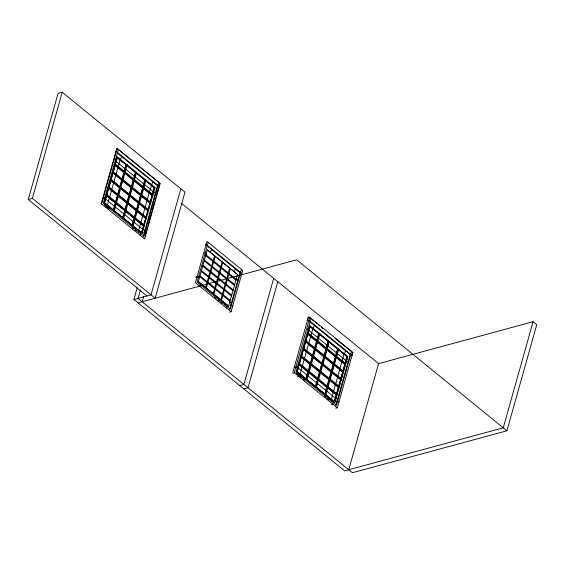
<?xml version="1.0" encoding="UTF-8"?>
<svg xmlns="http://www.w3.org/2000/svg" width="565" height="565" viewBox="0 0 565 565"><rect width="100%" height="100%" fill="white"/><g stroke="black" fill="none" stroke-linecap="round" stroke-linejoin="round"><path stroke-width="0.85" d="M104.391 202.779L142.083 233.331L155.043 187.538L154.429 187.728L117.28 157.508L117.471 156.978L104.391 202.779L105.252 199.713M347.757 356.459L347.143 356.649L309.994 326.429L310.086 325.927L297.218 371.692L334.798 402.252L347.757 356.459L310.086 325.927M28.25 199.502L58.075 93.395L62.221 92.272L184.974 192.114L155.149 298.214L32.396 198.379L28.25 199.502L146.879 295.989M32.396 198.379L62.221 92.272M101.552 203.859L117.125 148.447L160.178 183.463L144.605 238.875L101.248 203.683L116.821 148.27L159.881 183.286L156.336 195.878M118.353 149.45L103.226 203.273L143.821 236.29L158.949 182.467M144.845 230.428L142.62 229.171L105.464 198.951L110.627 180.588M111.1 178.914L112.506 173.907M113.212 171.4L117.28 157.508M106.128 207.581L106.573 205.999M120.303 159.168L107.364 205.201L107.795 205.335L107.244 207.277M121.8 155.488L120.656 159.57L120.077 159.98M126.511 164.33L113.643 210.109L113.162 210.244L126.03 164.464L126.511 164.33L127.203 164.888L114.335 210.667L113.847 210.802L114.561 208.259M115.041 206.564L116.228 202.319M117.894 196.387L119.088 192.149M120.041 188.759L120.755 186.217M121.235 184.522L121.948 181.972M122.902 178.582L123.615 176.04M122.556 217.885L135.423 172.106L135.911 171.972L136.596 172.53L123.728 218.309L123.241 218.443M123.043 217.751L135.911 171.972M124.674 213.358L125.868 209.121M126.821 205.724L127.535 203.181M128.008 201.486L128.721 198.944M130.868 191.316L132.062 187.079M134.202 179.444L134.922 176.901M145.304 179.614L132.436 225.393L131.956 225.527L144.824 179.748L145.304 179.614L145.996 180.171L133.128 225.951M133.594 222.695L134.308 220.152M137.641 208.28L138.835 204.043M140.982 196.415L141.695 193.873M142.648 190.483L143.362 187.933M143.842 186.238L144.555 183.696M149.033 193.357L138.566 230.577L138.997 230.711L138.446 232.653M149.499 191.69L152.776 181.683M140.021 235.146L140.466 233.564M154.252 187.778L141.547 232.999L154.429 187.728L117.103 157.557M145.855 218.634L146.342 218.5L108.755 187.926L108.275 188.06L145.855 218.634L146.589 217.617L109.01 187.043L108.522 187.177M143.143 236.474L157.699 184.684M145.014 236.177L147.373 227.787M147.846 226.106L151.858 211.833M152.324 210.152L154.69 201.762M155.156 200.081L155.869 197.559M140.452 289.894L138.065 298.384L352.419 472.728L506.925 430.791L536.75 324.691L533.085 321.711L503.26 427.818L344.608 470.871L133.919 299.507L137.253 287.62M142.182 301.731L143.616 296.639M180.849 188.759L151.025 294.866L133.919 299.507M208.21 242.399L197.058 282.076L230.322 309.133L241.474 269.456M198.343 281.575L207.327 249.928L237.575 274.526L228.585 306.173L198.343 281.575L228.585 306.173M200.406 284.802L199.961 286.384L198.386 286.815M201.076 286.081L201.528 284.167M211.43 249.257L210.413 252.548M205.646 287.423L214.538 255.79M206.331 287.981L215.223 256.348M213.21 293.574L222.102 261.941M213.895 294.132L222.787 262.506M220.774 299.733L229.665 268.1M221.459 300.29L230.351 268.658M224.955 305.495L225.4 303.582M235.301 268.679L234.291 271.963M226.53 307.996L226.975 306.407M229.644 309.316L240.224 271.68M231.106 311.718L242.71 270.458L206.981 241.396L195.384 282.662L231.106 311.718L229.531 312.148M273.693 278.333L243.868 384.44L239.715 385.563M277.811 281.688L247.986 387.788L243.84 388.918M292.896 372.173L308.469 316.76L310.524 318.427M292.684 373.204L294.266 372.78L309.839 317.368L352.892 352.391L337.319 407.796L335.744 408.227M311.068 318.37L295.94 372.194L336.535 405.211L351.663 351.388M348.118 361.791L345.893 360.527L308.737 330.306L309.818 326.478L347.143 356.649L334.261 401.92L297.105 371.699L305.22 342.828M305.926 340.328L308.504 331.139M299.288 374.92L298.843 376.502L297.268 376.933M314.514 324.416L313.37 328.491L312.791 328.901L300.079 374.122L300.502 374.256L299.959 376.198L301.315 377.3M308.229 373.79L308.942 371.247M309.895 367.857L310.609 365.308M311.089 363.613L311.802 361.07M313.949 353.443L315.143 349.205M316.089 345.815L316.81 343.266M307.049 379.588L319.917 333.809L319.43 333.943M316.675 384.822L317.389 382.279M317.862 380.584L318.575 378.041M320.722 370.407L321.916 366.169M322.869 362.779L323.583 360.237M324.063 358.542L324.776 355.999M325.73 352.609L326.443 350.067M326.916 348.365L328.11 344.127M329.31 341.451L316.442 387.237L315.955 387.364M327.975 385.683L328.689 383.141M330.836 375.513L331.549 372.964M332.503 369.574L333.216 367.031M333.696 365.336L334.883 361.099M336.556 355.166L337.743 350.922M325.843 394.879L338.71 349.099L338.223 349.227M331.161 401.574L331.712 399.639L331.281 399.497L343.993 354.276L344.572 353.867L345.49 350.611M333.18 402.485L332.736 404.074L331.161 404.498M334.261 401.92L346.966 356.699M298.843 364.616L336.429 395.182L337.164 394.165L299.577 363.599L299.09 363.726L303.193 367.066M347.659 356.487L334.798 402.252L334.431 401.87M335.857 405.395L350.413 353.612M351.451 355.576L352.037 355.413L352.892 352.391M348.753 469.748L378.578 363.641L533.085 321.711M297.218 371.692L334.897 402.231M115.684 151.632L116.27 151.469L159.323 186.492M114.956 164.288L115.444 164.154L153.03 194.727M126.715 165.022L127.203 164.888M145.509 180.306L145.996 180.171M105.464 198.951L105.761 198.64L104.25 197.411M150.396 202.489L150.883 202.355L113.297 171.781M143.63 232.356L145.028 231.982L146.264 232.978M207.327 249.928L237.575 274.526M206.077 254.052L204.664 252.802M195.462 277.196L197.037 276.765L198.273 277.768M199.494 277.471L198.583 276.631M241.262 273.644L241.855 273.481L206.126 244.426L205.54 244.581L240.189 272.803M138.037 302.861L296.696 259.801L506.925 430.791M236.325 278.658L237.929 279.859M235.485 280.374L235.965 280.24L205.709 255.634M229.743 302.077L231.346 303.271M230.132 305.199L231.537 304.825L232.766 305.82M307.473 318.01L309.839 317.368M308.398 320.553L308.984 320.397L352.037 355.413M308.737 330.306L309.034 330.002L307.522 328.774M301.237 356.098L301.717 355.964L339.304 386.538L338.823 386.672M294.344 367.314L295.919 366.883L297.155 367.886M343.11 371.41L343.598 371.276L306.011 340.709M336.429 395.182L336.917 395.055L299.33 364.482M335.335 398.092L337.552 399.356M336.345 401.284L337.743 400.903L338.979 401.906M306.866 320.15L308.497 320.08M158.094 186.146L118.127 153.694M350.809 355.067L309.62 321.584M181.563 203.4L378.578 363.641M155.043 187.538L117.372 156.999L104.511 202.771L142.182 233.303L141.716 232.95M311.887 319.543L313.935 321.21M315.305 322.318L316.675 323.434M318.038 324.543L319.409 325.652M321.457 327.319L322.82 328.435M335.123 338.442L351.529 351.776M114.808 159.853L116.319 161.074L116.023 161.385L153.179 191.606L155.403 192.87M117.004 165.955L121.786 169.846M126.574 173.738L127.937 174.846M147.755 190.97L152.543 194.854M115.189 165.037L152.776 195.61L152.289 195.744L114.709 165.171M124.427 181.365L138.778 193.039M140.148 194.148L142.196 195.815M143.559 196.931L144.93 198.04M146.293 199.155L147.663 200.264M345.738 363.648L308.151 333.075L307.671 333.209L311.082 335.991M312.452 337.1L314.5 338.767M318.603 342.1L319.967 343.216M322.022 344.883L323.385 345.992M339.106 358.775L344.572 363.224M205.957 254.744L236.219 279.357M111.15 179.416L148.736 209.982M111.347 180.101L116.129 183.992M117.499 185.101L119.547 186.775M120.917 187.884L122.28 188.993M124.335 190.659L125.698 191.775M127.069 192.884L128.432 194M143.468 206.225L148.249 210.116M316.457 349.735L328.074 359.185M329.444 360.293L333.541 363.627M335.596 365.294L336.959 366.41M339.007 368.076L340.377 369.185M204.481 260.02L234.736 284.633M204.226 260.903L234.489 285.516M120.818 197.178L133.121 207.186M134.491 208.301L136.539 209.968M137.909 211.077L139.273 212.186M140.643 213.302L142.691 214.968M144.054 216.077L145.424 217.193M202.997 265.289L233.253 289.902M202.743 266.179L233.006 290.784M303.864 348.337L341.451 378.91M303.377 348.471L308.843 352.913M310.213 354.029L311.576 355.138M313.632 356.805L314.995 357.92M316.365 359.029L317.728 360.138M335.497 374.595L340.963 379.037M201.514 270.564L231.77 295.177M201.267 271.447L231.523 296.06M113.89 200.921L106.375 194.805L106.863 194.671L144.449 225.244L143.962 225.379L139.859 222.045M118.678 204.812L120.041 205.921M106.616 195.561L144.202 226.127L143.715 226.261L106.128 195.688M312.17 364.99L328.569 378.331M329.939 379.447L331.987 381.114M333.357 382.223L334.72 383.338M200.031 275.833L230.287 300.446M103.204 197.962L104.44 198.965M199.784 276.723L230.04 301.329M104.56 205.095L105.902 206.183M107.922 207.828L109.278 208.93M132.344 227.688L133.7 228.79M135.056 229.899L136.412 231M304.556 368.175L306.604 369.842M310.708 373.175L312.071 374.291M314.126 375.958L315.489 377.067M331.21 389.85L336.676 394.299M214.721 297.176L216.084 298.285M218.132 299.951L219.495 301.06M220.859 302.169L222.222 303.278M296.964 366.339L298.468 367.561L298.179 367.872L335.963 398.6M296.604 373.472L298.617 375.104M303.349 378.96L304.704 380.061M324.381 396.058L325.737 397.16M327.093 398.269L329.127 399.921M294.266 372.78L337.319 407.796M318.745 333.385L305.877 379.164L306.357 379.03L319.225 333.251L318.745 333.385M328.138 341.027L315.27 386.806L315.757 386.672L328.625 340.893L328.138 341.027M337.538 348.669L324.67 394.448L325.15 394.321L338.018 348.541L337.538 348.669M113.049 172.671L112.562 172.798L150.149 203.372L150.636 203.238L113.049 172.671M110.902 180.299L110.415 180.433L148.002 210.999L148.489 210.872L110.902 180.299M307.904 333.964L307.416 334.092L345.003 364.665L345.49 364.531L307.904 333.964M305.764 341.592L305.277 341.726L342.863 372.293L343.351 372.166L305.764 341.592M303.617 349.219L303.13 349.354L340.716 379.927L341.204 379.793L303.617 349.219M301.47 356.854L300.983 356.981L338.569 387.555L339.057 387.421L301.47 356.854"/></g></svg>
